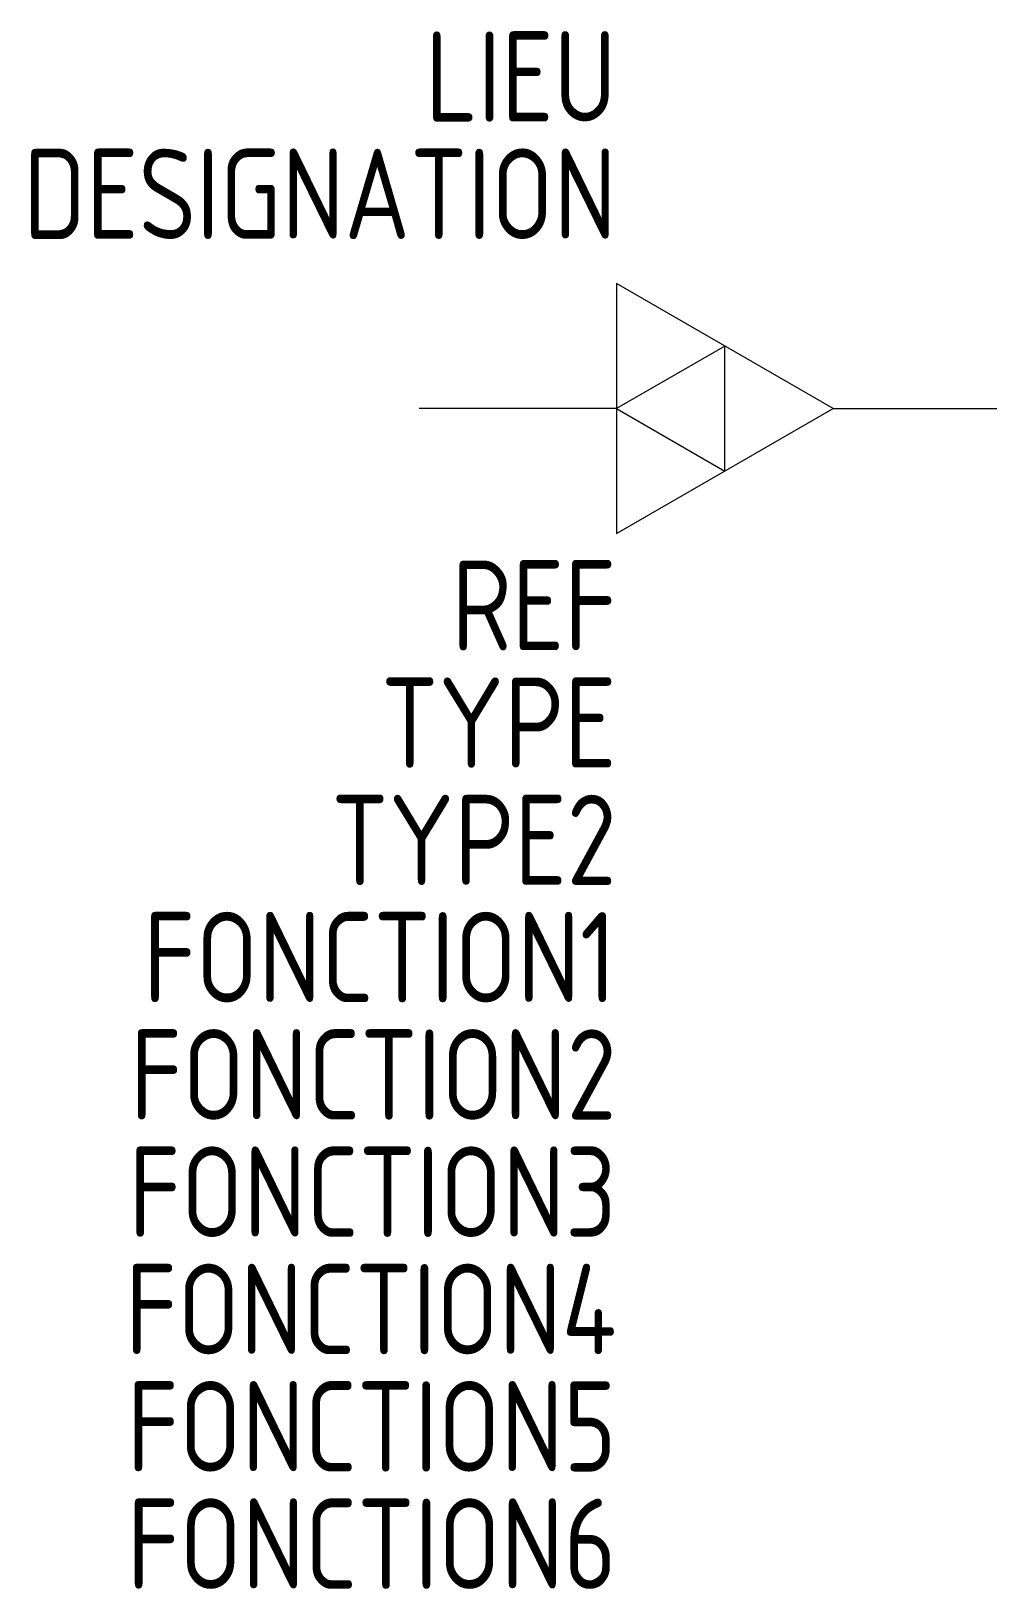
# Model space of a CAD drawing. Header units: millimetres. Extents: x -10.8 to 16, y -32.7 to 10.5.
import ezdxf
from ezdxf.enums import TextEntityAlignment as Align

# ---------------------------------------------------------------- set-up
doc = ezdxf.new("R2010")
doc.units = ezdxf.units.MM
doc.layers.add('SYMB_TXT_NOM', color=3, linetype='Continuous')
doc.layers.add('SYMBOLE', color=3, linetype='Continuous')
doc.styles.add('NET2_5', font='isocp.shx', dxfattribs={"width": 0.9, "height": 2.5})

msp = doc.modelspace()

# ---------------------------------------------------------------- linework, layer by layer
at = {"layer": 'SYMBOLE'}
for p, q in [((5.464, 0), (0, 0)), ((11.464, 0), (16, 0))]:
    msp.add_line(p, q, dxfattribs=at)
for points in [[(11.464, 0), (5.464, 3.464), (5.464, -3.464)], [(5.464, 0), (8.464, -1.732), (8.464, 1.732)]]:
    msp.add_lwpolyline(points, close=True, dxfattribs=at)

# ---------------------------------------------------------------- texts
at = {"layer": 'SYMB_TXT_NOM', "style": 'NET2_5', "width": 0.9, "flags": 8}
for tag, p in [('LIEU', (5.464, 7.95)), ('DESIGNATION', (5.464, 4.7)), ('REF', (5.464, -6.7)), ('TYPE', (5.464, -9.95)), ('TYPE2', (5.464, -13.2)), ('FONCTION1', (5.464, -16.45)), ('FONCTION2', (5.464, -19.7)), ('FONCTION3', (5.464, -22.95)), ('FONCTION4', (5.464, -26.2)), ('FONCTION5', (5.464, -29.45)), ('FONCTION6', (5.464, -32.7))]:
    msp.add_attdef(tag, text='', height=2.5, dxfattribs=at).set_placement(p, align=Align.RIGHT)

doc.saveas('drawing.dxf')
